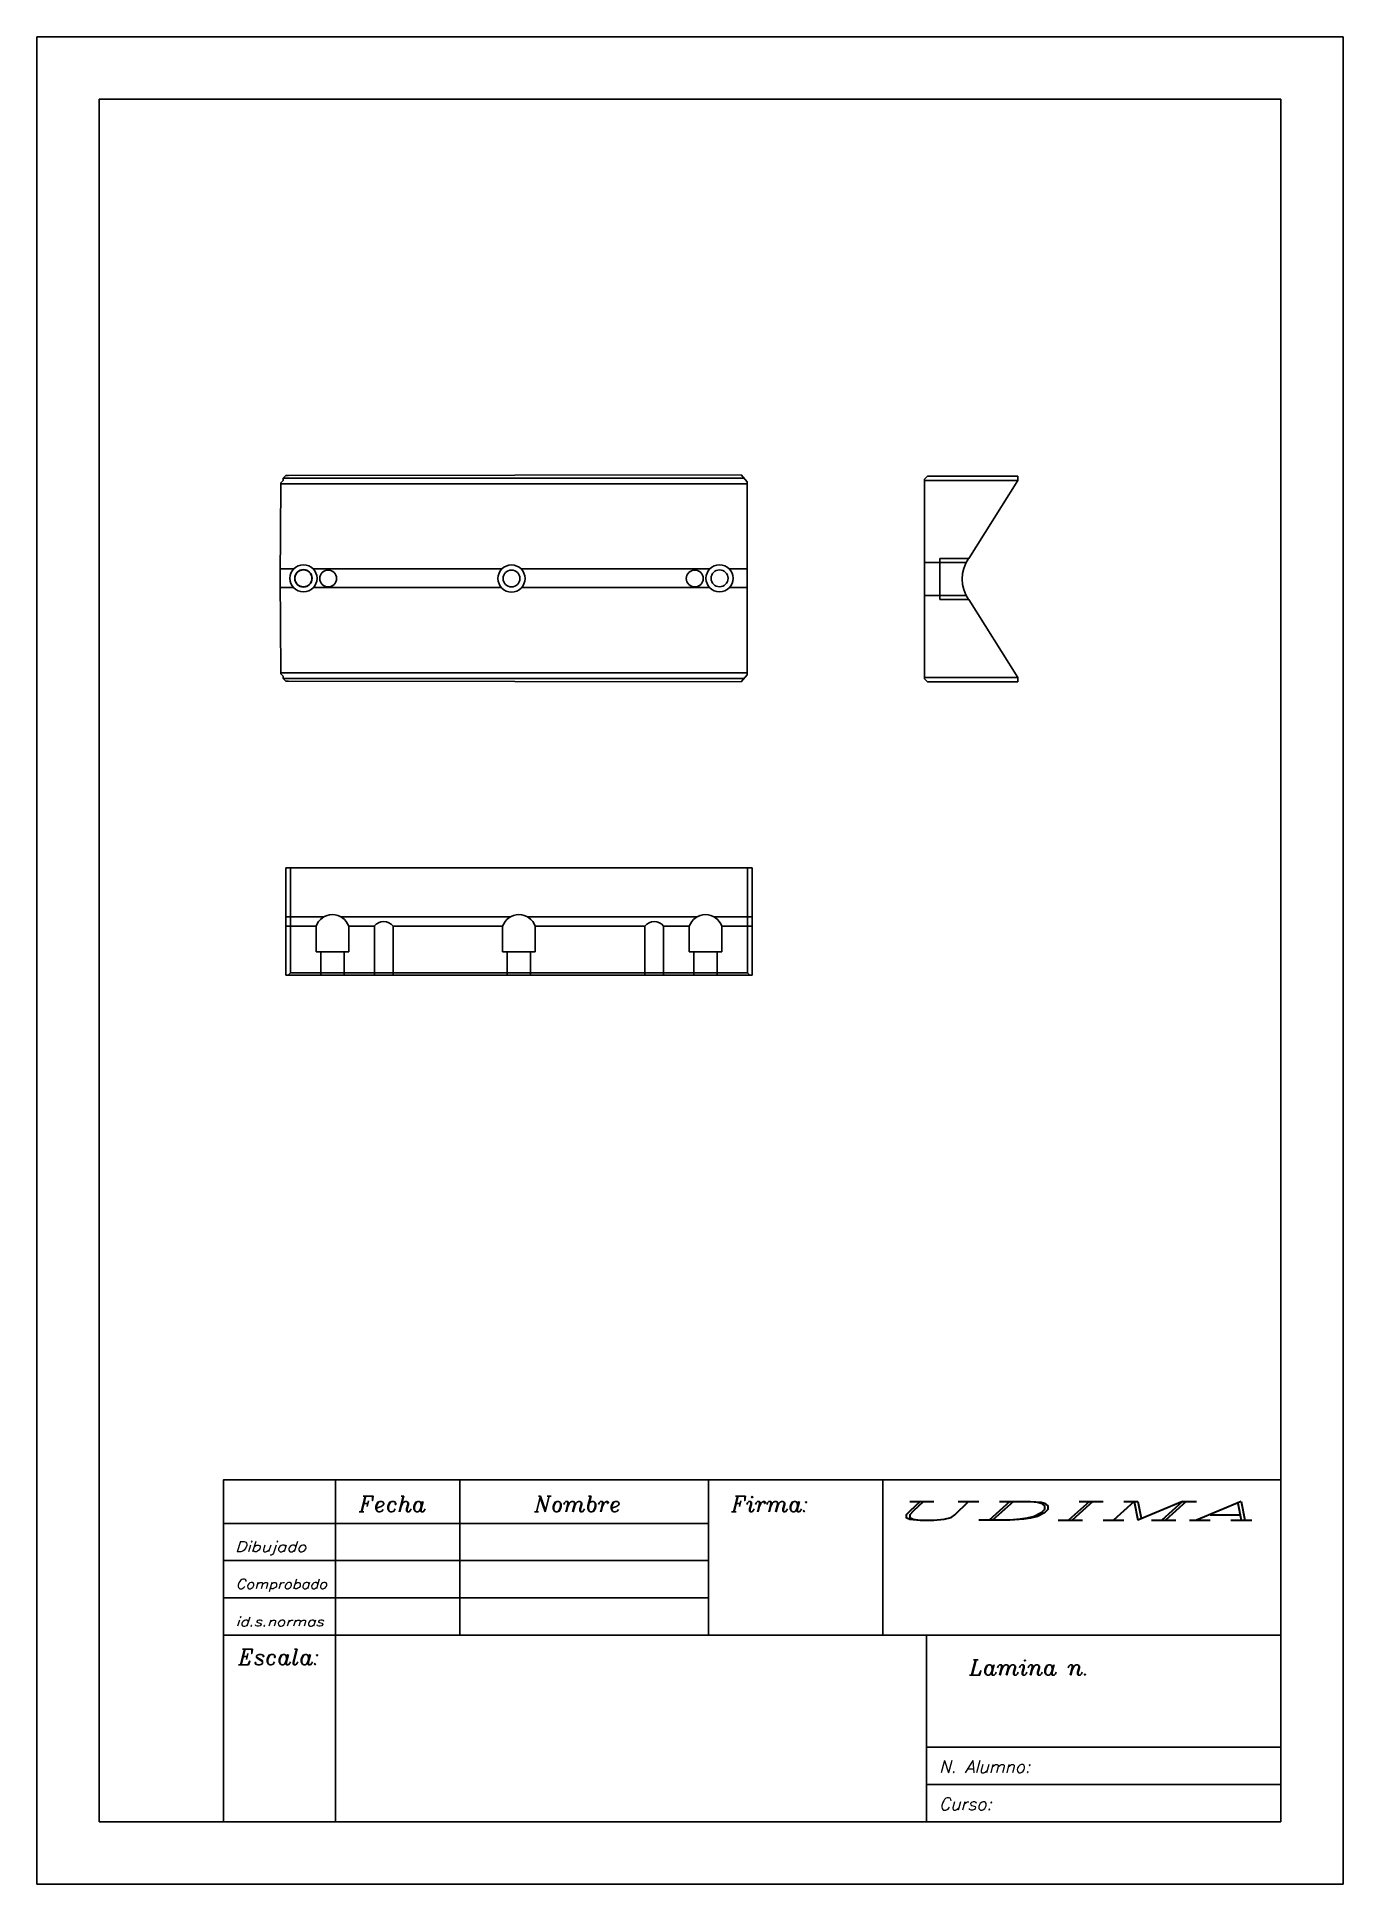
# Model space of a CAD drawing. Header units: inches. Extents: x 0 to 210, y 0 to 297.
import ezdxf
from ezdxf.enums import TextEntityAlignment as Align

# ---------------------------------------------------------------- set-up
doc = ezdxf.new("R2010")
doc.units = ezdxf.units.IN
doc.header["$MEASUREMENT"] = 0
doc.styles.add('ITALIC', font='italic', dxfattribs={"height": 2})
doc.styles.add('ITALICC', font='italicc', dxfattribs={"height": 3})

msp = doc.modelspace()

# ---------------------------------------------------------------- linework, layer by layer
for p, q in [((0, 297), (210, 297)), ((0, 0), (0, 297)), ((210, 0), (210, 297)), ((10, 287), (200, 287)), ((10, 10), (10, 287)), ((200, 10), (200, 287)), ((40, 226.49), (39.58, 226.07)), ((39.58, 226.07), (39.58, 225.69)), ((39.58, 226.07), (107.08, 226.07)), ((40.45, 226.49), (40, 226.49)), ((40.45, 226.49), (113.2, 226.57)), ((107.08, 226.07), (112.71, 226.07)), ((112.71, 226.07), (113.65, 226.07)), ((113.2, 226.57), (114.21, 225.44)), ((143.2, 226.36), (142.73, 225.89)), ((142.73, 225.89), (142.73, 193.79)), ((157.73, 226.36), (143.2, 226.36)), ((157.73, 226.36), (157.73, 225.69)), ((39.2, 224.95), (39.12, 209.95)), ((39.58, 225.69), (39.2, 225.32)), ((39.2, 225.32), (39.2, 224.95)), ((39.21, 225.14), (114.21, 225.13)), ((114.21, 225.44), (114.21, 225.13)), ((114.21, 225.13), (114.21, 194.76)), ((157.73, 225.69), (142.73, 225.69)), ((157.73, 225.69), (149.81, 213.14)), ((39.12, 209.95), (39.12, 211.45)), ((39.12, 211.45), (41.26, 211.45)), ((44.44, 211.45), (74.74, 211.45)), ((77.86, 211.45), (108.16, 211.45)), ((111.34, 211.45), (114.21, 211.45)), ((142.73, 212.48), (149.11, 212.48)), ((142.73, 212.48), (149.11, 212.48)), ((145.18, 212.48), (145.18, 213.14)), ((145.18, 213.14), (149.81, 213.14)), ((145.18, 212.48), (145.18, 211.82)), ((145.18, 211.82), (145.18, 206.54)), ((149.11, 212.48), (149.41, 212.48)), ((39.2, 194.95), (39.12, 209.95)), ((39.12, 209.95), (39.12, 208.45)), ((39.12, 208.45), (41.26, 208.45)), ((44.44, 208.45), (74.69, 208.45)), ((77.91, 208.45), (108.16, 208.45)), ((111.34, 208.45), (114.21, 208.45)), ((145.18, 207.2), (142.73, 207.2)), ((145.18, 207.2), (149.11, 207.2)), ((145.18, 206.54), (149.81, 206.54)), ((149.11, 207.2), (149.41, 207.2)), ((157.73, 193.98), (149.81, 206.54)), ((39.2, 194.57), (39.2, 194.95)), ((39.58, 194.2), (39.2, 194.57)), ((39.21, 194.75), (114.21, 194.76)), ((39.58, 193.82), (39.58, 194.2)), ((40, 193.4), (39.58, 193.82)), ((39.58, 193.82), (107.08, 193.82)), ((40.45, 193.4), (40, 193.4)), ((40.45, 193.4), (113.2, 193.32)), ((107.08, 193.82), (112.71, 193.82)), ((112.71, 193.82), (113.65, 193.82)), ((113.2, 193.32), (114.21, 194.45)), ((114.21, 194.45), (114.21, 194.76)), ((157.73, 193.98), (142.73, 193.98)), ((157.73, 193.98), (142.73, 193.98)), ((143.2, 193.32), (142.73, 193.79)), ((143.2, 193.32), (142.73, 193.79)), ((157.73, 193.32), (143.2, 193.32)), ((157.73, 193.32), (143.2, 193.32)), ((157.73, 193.32), (157.73, 193.98)), ((157.73, 193.32), (157.73, 193.98)), ((115, 163.4), (40, 163.4)), ((40, 163.4), (40, 146.15)), ((40.75, 163.4), (40.75, 146.53)), ((114.25, 163.4), (114.25, 146.53)), ((115, 146.15), (115, 163.4)), ((115, 163.4), (115, 146.15)), ((40, 155.53), (46.11, 155.53)), ((48.89, 155.53), (76.11, 155.53)), ((106.11, 155.53), (78.89, 155.53)), ((115, 155.53), (108.89, 155.53)), ((44.87, 154.03), (40, 154.03)), ((44.87, 149.9), (44.87, 154.03)), ((50.12, 149.9), (50.12, 154.03)), ((54.25, 154.03), (50.12, 154.03)), ((54.25, 146.15), (54.25, 154.03)), ((74.87, 154.03), (57.25, 154.03)), ((57.25, 154.03), (57.25, 146.15)), ((74.87, 149.9), (74.87, 154.03)), ((80.12, 154.03), (97.75, 154.03)), ((80.12, 149.9), (80.12, 154.03)), ((97.75, 154.03), (97.75, 146.15)), ((100.75, 146.15), (100.75, 154.03)), ((100.75, 154.03), (104.87, 154.03)), ((104.87, 149.9), (104.87, 154.03)), ((110.12, 149.9), (110.12, 154.03)), ((110.12, 154.03), (115, 154.03)), ((45.62, 149.9), (44.87, 149.9)), ((45.62, 146.15), (45.62, 149.9)), ((45.62, 149.9), (49.37, 149.9)), ((49.37, 149.9), (49.37, 146.15)), ((49.37, 149.9), (50.12, 149.9)), ((75.62, 149.9), (74.87, 149.9)), ((79.37, 149.9), (75.62, 149.9)), ((75.62, 149.9), (75.62, 146.15)), ((75.62, 149.9), (79.37, 149.9)), ((79.37, 149.9), (79.37, 146.15)), ((79.37, 149.9), (80.12, 149.9)), ((105.62, 149.9), (104.87, 149.9)), ((109.37, 149.9), (105.62, 149.9)), ((105.62, 149.9), (105.62, 146.15)), ((109.37, 146.15), (109.37, 149.9)), ((109.37, 149.9), (110.12, 149.9)), ((40, 146.15), (115, 146.15)), ((40.75, 146.53), (40.37, 146.15)), ((40.75, 146.53), (77.5, 146.53)), ((114.25, 146.53), (77.5, 146.53)), ((114.25, 146.53), (114.62, 146.15)), ((10, 10), (200, 10)), ((0, 0), (210, 0))]:
    msp.add_line(p, q)
at = {"color": 1}
for points in [[(30, 10), (30, 65), (200, 65)], [(48, 10), (48, 65)], [(68, 40), (68, 65)], [(108, 40), (108, 65)], [(136, 40), (136, 65)], [(30, 40), (200, 40)], [(143, 10), (143, 40)], [(143, 22), (200, 22)]]:
    msp.add_lwpolyline(points, dxfattribs=at)
for points in [[(30, 58), (108, 58)], [(30, 52), (108, 52)], [(30, 46), (108, 46)], [(143, 16), (200, 16)]]:
    msp.add_lwpolyline(points)
for centre, radius in [((42.85, 209.95), 2.18), ((42.85, 209.95), 1.4), ((42.85, 209.95), 1.36), ((46.82, 209.92), 1.36), ((76.3, 209.92), 2.18), ((76.3, 209.92), 1.36), ((105.77, 209.92), 1.36), ((109.75, 209.95), 2.18), ((109.75, 209.95), 1.36)]:
    msp.add_circle(centre, radius)
for centre, radius, start, end in [((154.52, 209.84), 5.76, 145.008, 214.992), ((47.5, 153.12), 2.77, 18.9246, 161.0754), ((55.75, 152.9), 1.88, 36.8699, 143.1301), ((77.5, 153.12), 2.77, 18.9246, 161.0754), ((99.25, 152.9), 1.88, 36.8699, 143.1301), ((107.5, 153.12), 2.77, 18.9246, 161.0754)]:
    msp.add_arc(centre, radius, start, end)

# ---------------------------------------------------------------- texts
at = {"style": 'ITALIC'}
for s, height, p in [('Fecha', 2.5, (51.83, 59.86)), ('Nombre', 2.5, (80, 59.86)), ('Firma:', 2.5, (111.67, 59.86)), ('Escala:', 2.5, (32.39, 35.26)), ('Lamina n.', 2.5, (149.96, 33.58)), ('N. Alumno:', 2, (145.04, 17.87)), ('Curso:', 2, (145.04, 11.88))]:
    msp.add_text(s, height=height, dxfattribs=at).set_placement(p)
at = {"style": 'ITALICC', "width": 4.036284}
msp.add_text('UDIMA', height=3, dxfattribs=at).set_placement((137.56, 58.53), (197.53, 58.53), align=Align.FIT)
at = {"style": 'ITALIC'}
for s, height, p, p2 in [('Dibujado', 1.615, (31.86, 53.44), (43.32, 53.44)), ('Comprobado', 1.543, (31.95, 47.48), (46.64, 47.48)), ('id.s.normas', 1.4698, (31.95, 41.47), (46.09, 41.47))]:
    msp.add_text(s, height=height, dxfattribs=at).set_placement(p, p2, align=Align.ALIGNED)

doc.saveas('drawing.dxf')
